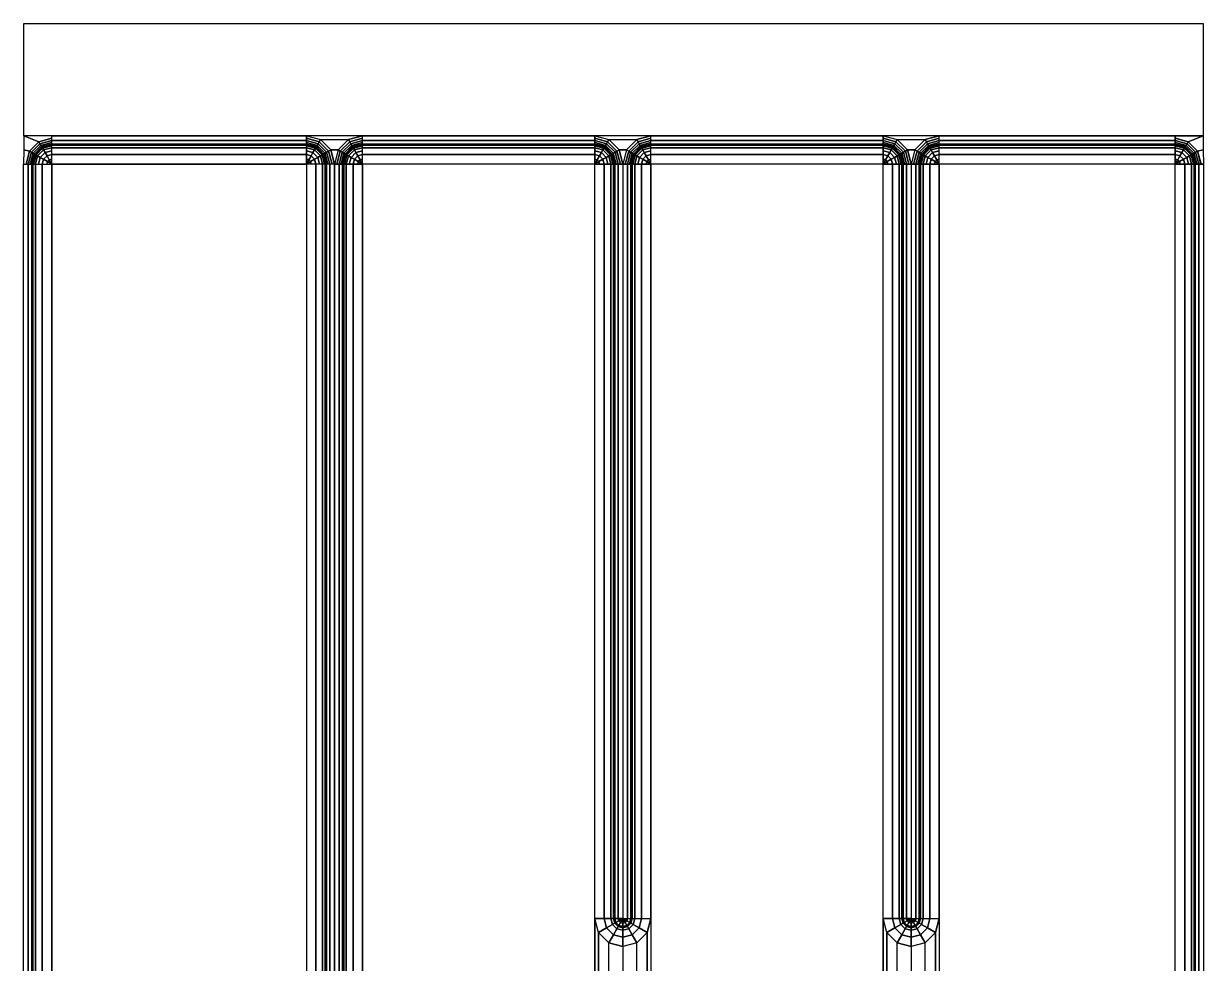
# Model space of a CAD drawing. Extents: x 0 to 315, y -450 to 0.
# Drawn here: x 0 to 315, y -251 to 0 of the extents above; entities that cross this region are included whole.
import ezdxf

# ---------------------------------------------------------------- set-up
doc = ezdxf.new("R2010")
doc.units = 0
doc.layers.add('BRANCO', color=7, linetype='CONTINUOUS')

msp = doc.modelspace()

# ---------------------------------------------------------------- linework, layer by layer
at = {"layer": 'BRANCO'}
for points in [[(0.05, 0, 45), (315, 0, 45), (315, -30, 45), (0.05, -30, 45)], [(1.57, -34.07, 44.91), (4.08, -31.56, 44.91), (0.05, -30, 45), (0.03, -33.75, 45)], [(4.08, -31.56, 44.91), (7.5, -30.64, 44.91), (7.5, -30, 45), (0.05, -30, 45)], [(4.38, -32.08, 44.67), (7.5, -31.25, 44.67), (7.5, -30.64, 44.91), (4.08, -31.56, 44.91)], [(4.64, -32.53, 44.27), (7.5, -31.76, 44.27), (7.5, -31.25, 44.67), (4.38, -32.08, 44.67)], [(7.5, -30, 45), (75.5, -30, 45), (75.5, -31.25, 44.67), (7.5, -31.25, 44.67)], [(7.5, -31.25, 44.67), (75.5, -31.25, 44.67), (75.5, -32.16, 43.75), (7.5, -32.16, 43.75)], [(86.75, -31, 45), (90.5, -30, 45), (75.5, -30, 45), (79.25, -31, 45)], [(78.93, -31.56, 44.91), (75.5, -30.64, 44.91), (75.5, -30, 45), (79.25, -31, 45)], [(78.63, -32.08, 44.67), (75.5, -31.25, 44.67), (75.5, -30.64, 44.91), (78.93, -31.56, 44.91)], [(78.37, -32.53, 44.27), (75.5, -31.76, 44.27), (75.5, -31.25, 44.67), (78.63, -32.08, 44.67)], [(81.44, -34.07, 44.91), (78.93, -31.56, 44.91), (79.25, -31, 45), (82, -33.75, 45)], [(79.25, -31, 45), (86.75, -31, 45), (84.01, -33.75, 45), (82, -33.75, 45)], [(84.57, -34.07, 44.91), (87.08, -31.56, 44.91), (86.75, -31, 45), (84.01, -33.75, 45)], [(87.08, -31.56, 44.91), (90.5, -30.64, 44.91), (90.5, -30, 45), (86.75, -31, 45)], [(87.38, -32.08, 44.67), (90.5, -31.25, 44.67), (90.5, -30.64, 44.91), (87.08, -31.56, 44.91)], [(87.64, -32.53, 44.27), (90.5, -31.76, 44.27), (90.5, -31.25, 44.67), (87.38, -32.08, 44.67)], [(90.5, -30, 45), (152.5, -30, 45), (152.5, -31.25, 44.67), (90.5, -31.25, 44.67)], [(90.5, -31.25, 44.67), (152.5, -31.25, 44.67), (152.5, -32.16, 43.75), (90.5, -32.16, 43.75)], [(163.75, -31, 45), (167.5, -30, 45), (152.5, -30, 45), (156.25, -31, 45)], [(155.93, -31.56, 44.91), (152.5, -30.64, 44.91), (152.5, -30, 45), (156.25, -31, 45)], [(155.63, -32.08, 44.67), (152.5, -31.25, 44.67), (152.5, -30.64, 44.91), (155.93, -31.56, 44.91)], [(155.37, -32.53, 44.27), (152.5, -31.76, 44.27), (152.5, -31.25, 44.67), (155.63, -32.08, 44.67)], [(158.44, -34.07, 44.91), (155.93, -31.56, 44.91), (156.25, -31, 45), (159, -33.75, 45)], [(156.25, -31, 45), (163.75, -31, 45), (161.01, -33.75, 45), (159, -33.75, 45)], [(161.57, -34.07, 44.91), (164.08, -31.56, 44.91), (163.75, -31, 45), (161.01, -33.75, 45)], [(164.08, -31.56, 44.91), (167.5, -30.64, 44.91), (167.5, -30, 45), (163.75, -31, 45)], [(164.38, -32.08, 44.67), (167.5, -31.25, 44.67), (167.5, -30.64, 44.91), (164.08, -31.56, 44.91)], [(164.64, -32.53, 44.27), (167.5, -31.76, 44.27), (167.5, -31.25, 44.67), (164.38, -32.08, 44.67)], [(167.5, -30, 45), (229.5, -30, 45), (229.5, -31.25, 44.67), (167.5, -31.25, 44.67)], [(167.5, -31.25, 44.67), (229.5, -31.25, 44.67), (229.5, -32.16, 43.75), (167.5, -32.16, 43.75)], [(240.75, -31, 45), (244.5, -30, 45), (229.5, -30, 45), (233.25, -31, 45)], [(232.93, -31.56, 44.91), (229.5, -30.64, 44.91), (229.5, -30, 45), (233.25, -31, 45)], [(232.63, -32.08, 44.67), (229.5, -31.25, 44.67), (229.5, -30.64, 44.91), (232.93, -31.56, 44.91)], [(232.37, -32.53, 44.27), (229.5, -31.76, 44.27), (229.5, -31.25, 44.67), (232.63, -32.08, 44.67)], [(235.44, -34.07, 44.91), (232.93, -31.56, 44.91), (233.25, -31, 45), (236, -33.75, 45)], [(233.25, -31, 45), (240.75, -31, 45), (238.01, -33.75, 45), (236, -33.75, 45)], [(238.57, -34.07, 44.91), (241.08, -31.56, 44.91), (240.75, -31, 45), (238.01, -33.75, 45)], [(241.08, -31.56, 44.91), (244.5, -30.64, 44.91), (244.5, -30, 45), (240.75, -31, 45)], [(241.38, -32.08, 44.67), (244.5, -31.25, 44.67), (244.5, -30.64, 44.91), (241.08, -31.56, 44.91)], [(241.64, -32.53, 44.27), (244.5, -31.76, 44.27), (244.5, -31.25, 44.67), (241.38, -32.08, 44.67)], [(244.5, -30, 45), (307.53, -30, 45), (307.53, -31.25, 44.67), (244.5, -31.25, 44.67)], [(244.5, -31.25, 44.67), (307.53, -31.25, 44.67), (307.53, -32.16, 43.75), (244.5, -32.16, 43.75)], [(310.95, -31.56, 44.91), (307.53, -30.64, 44.91), (307.53, -30, 45), (315, -30, 45)], [(310.66, -32.08, 44.67), (307.53, -31.25, 44.67), (307.53, -30.64, 44.91), (310.96, -31.56, 44.91)], [(310.4, -32.53, 44.27), (307.53, -31.76, 44.27), (307.53, -31.25, 44.67), (310.66, -32.08, 44.67)], [(313.46, -34.07, 44.91), (310.95, -31.56, 44.91), (315, -30, 45), (314.99, -33.75, 45)], [(0.65, -37.5, 44.91), (1.57, -34.07, 44.91), (0.03, -33.75, 45), (0, -37.5, 45)], [(1.25, -37.5, 44.67), (2.09, -34.37, 44.67), (1.57, -34.07, 44.91), (0.65, -37.5, 44.91)], [(1.77, -37.5, 44.27), (2.54, -34.63, 44.27), (2.09, -34.37, 44.67), (1.25, -37.5, 44.67)], [(2.09, -34.37, 44.67), (4.38, -32.08, 44.67), (4.08, -31.56, 44.91), (1.57, -34.07, 44.91)], [(2.17, -37.5, 43.75), (2.88, -34.83, 43.75), (2.54, -34.63, 44.27), (1.77, -37.5, 44.27)], [(2.54, -34.63, 44.27), (4.64, -32.53, 44.27), (4.38, -32.08, 44.67), (2.09, -34.37, 44.67)], [(2.88, -34.83, 43.75), (4.84, -32.87, 43.75), (4.64, -32.53, 44.27), (2.54, -34.63, 44.27)], [(3.1, -34.95, 43.15), (4.96, -33.09, 43.15), (4.84, -32.87, 43.75), (2.88, -34.83, 43.75)], [(3.17, -35, 42.5), (5, -33.16, 42.5), (4.96, -33.09, 43.15), (3.1, -34.95, 43.15)], [(3.17, -35, 5), (5, -33.16, 5), (5, -33.16, 42.5), (3.17, -35, 42.5)], [(3.32, -35.08, 3.71), (5.09, -33.31, 3.71), (5, -33.16, 5), (3.17, -35, 5)], [(3.75, -35.33, 2.5), (5.34, -33.75, 2.5), (5.09, -33.31, 3.71), (3.32, -35.08, 3.71)], [(4.44, -35.73, 1.46), (5.73, -34.43, 1.46), (5.34, -33.75, 2.5), (3.75, -35.33, 2.5)], [(5.34, -36.25, 0.67), (6.25, -35.33, 0.67), (5.73, -34.43, 1.46), (4.44, -35.73, 1.46)], [(4.84, -32.87, 43.75), (7.5, -32.16, 43.75), (7.5, -31.76, 44.27), (4.64, -32.53, 44.27)], [(4.96, -33.09, 43.15), (7.5, -32.41, 43.15), (7.5, -32.16, 43.75), (4.84, -32.87, 43.75)], [(5, -33.16, 42.5), (7.5, -32.5, 42.5), (7.5, -32.41, 43.15), (4.96, -33.09, 43.15)], [(5, -33.16, 5), (7.5, -32.5, 5), (7.5, -32.5, 42.5), (5, -33.16, 42.5)], [(5.09, -33.31, 3.71), (7.5, -32.67, 3.71), (7.5, -32.5, 5), (5, -33.16, 5)], [(5.34, -33.75, 2.5), (7.5, -33.16, 2.5), (7.5, -32.67, 3.71), (5.09, -33.31, 3.71)], [(5.73, -34.43, 1.46), (7.5, -33.96, 1.46), (7.5, -33.16, 2.5), (5.34, -33.75, 2.5)], [(6.25, -35.33, 0.67), (7.5, -35, 0.67), (7.5, -33.96, 1.46), (5.73, -34.43, 1.46)], [(7.5, -32.16, 43.75), (75.5, -32.16, 43.75), (75.5, -32.5, 42.5), (7.5, -32.5, 42.5)], [(7.5, -32.5, 42.5), (75.5, -32.5, 42.5), (75.5, -32.5, 5), (7.5, -32.5, 5)], [(7.5, -32.5, 5), (75.5, -32.5, 5), (75.5, -33.16, 2.5), (7.5, -33.16, 2.5)], [(7.5, -33.16, 2.5), (75.5, -33.16, 2.5), (75.5, -35, 0.67), (7.5, -35, 0.67)], [(78.17, -32.87, 43.75), (75.5, -32.16, 43.75), (75.5, -31.76, 44.27), (78.37, -32.53, 44.27)], [(78.05, -33.09, 43.15), (75.5, -32.41, 43.15), (75.5, -32.16, 43.75), (78.17, -32.87, 43.75)], [(78, -33.16, 42.5), (75.5, -32.5, 42.5), (75.5, -32.41, 43.15), (78.05, -33.09, 43.15)], [(78, -33.16, 5), (75.5, -32.5, 5), (75.5, -32.5, 42.5), (78, -33.16, 42.5)], [(77.92, -33.31, 3.71), (75.5, -32.67, 3.71), (75.5, -32.5, 5), (78, -33.16, 5)], [(77.67, -33.75, 2.5), (75.5, -33.16, 2.5), (75.5, -32.67, 3.71), (77.92, -33.31, 3.71)], [(77.27, -34.43, 1.46), (75.5, -33.96, 1.46), (75.5, -33.16, 2.5), (77.67, -33.75, 2.5)], [(76.75, -35.33, 0.67), (75.5, -35, 0.67), (75.5, -33.96, 1.46), (77.27, -34.43, 1.46)], [(77.67, -36.25, 0.67), (76.75, -35.33, 0.67), (77.27, -34.43, 1.46), (78.56, -35.73, 1.46)], [(78.56, -35.73, 1.46), (77.27, -34.43, 1.46), (77.67, -33.75, 2.5), (79.25, -35.33, 2.5)], [(79.25, -35.33, 2.5), (77.67, -33.75, 2.5), (77.92, -33.31, 3.71), (79.69, -35.08, 3.71)], [(79.69, -35.08, 3.71), (77.92, -33.31, 3.71), (78, -33.16, 5), (79.83, -35, 5)], [(79.83, -35, 42.5), (78, -33.16, 42.5), (78.05, -33.09, 43.15), (79.91, -34.95, 43.15)], [(79.83, -35, 5), (78, -33.16, 5), (78, -33.16, 42.5), (79.83, -35, 42.5)], [(79.91, -34.95, 43.15), (78.05, -33.09, 43.15), (78.17, -32.87, 43.75), (80.12, -34.83, 43.75)], [(80.12, -34.83, 43.75), (78.17, -32.87, 43.75), (78.37, -32.53, 44.27), (80.47, -34.63, 44.27)], [(80.47, -34.63, 44.27), (78.37, -32.53, 44.27), (78.63, -32.08, 44.67), (80.92, -34.37, 44.67)], [(80.92, -34.37, 44.67), (78.63, -32.08, 44.67), (78.93, -31.56, 44.91), (81.44, -34.07, 44.91)], [(80.84, -37.5, 43.75), (80.12, -34.83, 43.75), (80.47, -34.63, 44.27), (81.23, -37.5, 44.27)], [(81.23, -37.5, 44.27), (80.47, -34.63, 44.27), (80.92, -34.37, 44.67), (81.75, -37.5, 44.67)], [(81.75, -37.5, 44.67), (80.92, -34.37, 44.67), (81.44, -34.07, 44.91), (82.36, -37.5, 44.91)], [(82.36, -37.5, 44.91), (81.44, -34.07, 44.91), (82, -33.75, 45), (83, -37.5, 45)], [(82, -33.75, 45), (84.01, -33.75, 45), (83, -37.5, 45), (82, -33.75, 45)], [(83.65, -37.5, 44.91), (84.57, -34.07, 44.91), (84.01, -33.75, 45), (83, -37.5, 45)], [(84.25, -37.5, 44.67), (85.09, -34.37, 44.67), (84.57, -34.07, 44.91), (83.65, -37.5, 44.91)], [(84.77, -37.5, 44.27), (85.54, -34.63, 44.27), (85.09, -34.37, 44.67), (84.25, -37.5, 44.67)], [(85.09, -34.37, 44.67), (87.38, -32.08, 44.67), (87.08, -31.56, 44.91), (84.57, -34.07, 44.91)], [(85.17, -37.5, 43.75), (85.88, -34.83, 43.75), (85.54, -34.63, 44.27), (84.77, -37.5, 44.27)], [(85.54, -34.63, 44.27), (87.64, -32.53, 44.27), (87.38, -32.08, 44.67), (85.09, -34.37, 44.67)], [(85.88, -34.83, 43.75), (87.84, -32.87, 43.75), (87.64, -32.53, 44.27), (85.54, -34.63, 44.27)], [(86.1, -34.95, 43.15), (87.96, -33.09, 43.15), (87.84, -32.87, 43.75), (85.88, -34.83, 43.75)], [(86.17, -35, 42.5), (88, -33.16, 42.5), (87.96, -33.09, 43.15), (86.1, -34.95, 43.15)], [(86.17, -35, 5), (88, -33.16, 5), (88, -33.16, 42.5), (86.17, -35, 42.5)], [(86.32, -35.08, 3.71), (88.09, -33.31, 3.71), (88, -33.16, 5), (86.17, -35, 5)], [(86.75, -35.33, 2.5), (88.34, -33.75, 2.5), (88.09, -33.31, 3.71), (86.32, -35.08, 3.71)], [(87.44, -35.73, 1.46), (88.73, -34.43, 1.46), (88.34, -33.75, 2.5), (86.75, -35.33, 2.5)], [(88.34, -36.25, 0.67), (89.25, -35.33, 0.67), (88.73, -34.43, 1.46), (87.44, -35.73, 1.46)], [(87.84, -32.87, 43.75), (90.5, -32.16, 43.75), (90.5, -31.76, 44.27), (87.64, -32.53, 44.27)], [(87.96, -33.09, 43.15), (90.5, -32.41, 43.15), (90.5, -32.16, 43.75), (87.84, -32.87, 43.75)], [(88, -33.16, 42.5), (90.5, -32.5, 42.5), (90.5, -32.41, 43.15), (87.96, -33.09, 43.15)], [(88, -33.16, 5), (90.5, -32.5, 5), (90.5, -32.5, 42.5), (88, -33.16, 42.5)], [(88.09, -33.31, 3.71), (90.5, -32.67, 3.71), (90.5, -32.5, 5), (88, -33.16, 5)], [(88.34, -33.75, 2.5), (90.5, -33.16, 2.5), (90.5, -32.67, 3.71), (88.09, -33.31, 3.71)], [(88.73, -34.43, 1.46), (90.5, -33.96, 1.46), (90.5, -33.16, 2.5), (88.34, -33.75, 2.5)], [(89.25, -35.33, 0.67), (90.5, -35, 0.67), (90.5, -33.96, 1.46), (88.73, -34.43, 1.46)], [(90.5, -32.16, 43.75), (152.5, -32.16, 43.75), (152.5, -32.5, 42.5), (90.5, -32.5, 42.5)], [(90.5, -32.5, 42.5), (152.5, -32.5, 42.5), (152.5, -32.5, 5), (90.5, -32.5, 5)], [(90.5, -32.5, 5), (152.5, -32.5, 5), (152.5, -33.16, 2.5), (90.5, -33.16, 2.5)], [(90.5, -33.16, 2.5), (152.5, -33.16, 2.5), (152.5, -35, 0.67), (90.5, -35, 0.67)], [(155.17, -32.87, 43.75), (152.5, -32.16, 43.75), (152.5, -31.76, 44.27), (155.37, -32.53, 44.27)], [(155.05, -33.09, 43.15), (152.5, -32.41, 43.15), (152.5, -32.16, 43.75), (155.17, -32.87, 43.75)], [(155, -33.16, 42.5), (152.5, -32.5, 42.5), (152.5, -32.41, 43.15), (155.05, -33.09, 43.15)], [(155, -33.16, 5), (152.5, -32.5, 5), (152.5, -32.5, 42.5), (155, -33.16, 42.5)], [(154.92, -33.31, 3.71), (152.5, -32.67, 3.71), (152.5, -32.5, 5), (155, -33.16, 5)], [(154.67, -33.75, 2.5), (152.5, -33.16, 2.5), (152.5, -32.67, 3.71), (154.92, -33.31, 3.71)], [(154.27, -34.43, 1.46), (152.5, -33.96, 1.46), (152.5, -33.16, 2.5), (154.67, -33.75, 2.5)], [(153.75, -35.33, 0.67), (152.5, -35, 0.67), (152.5, -33.96, 1.46), (154.27, -34.43, 1.46)], [(154.67, -36.25, 0.67), (153.75, -35.33, 0.67), (154.27, -34.43, 1.46), (155.56, -35.73, 1.46)], [(155.56, -35.73, 1.46), (154.27, -34.43, 1.46), (154.67, -33.75, 2.5), (156.25, -35.33, 2.5)], [(156.25, -35.33, 2.5), (154.67, -33.75, 2.5), (154.92, -33.31, 3.71), (156.69, -35.08, 3.71)], [(156.69, -35.08, 3.71), (154.92, -33.31, 3.71), (155, -33.16, 5), (156.83, -35, 5)], [(156.83, -35, 42.5), (155, -33.16, 42.5), (155.05, -33.09, 43.15), (156.91, -34.95, 43.15)], [(156.83, -35, 5), (155, -33.16, 5), (155, -33.16, 42.5), (156.83, -35, 42.5)], [(156.91, -34.95, 43.15), (155.05, -33.09, 43.15), (155.17, -32.87, 43.75), (157.12, -34.83, 43.75)], [(157.12, -34.83, 43.75), (155.17, -32.87, 43.75), (155.37, -32.53, 44.27), (157.47, -34.63, 44.27)], [(157.47, -34.63, 44.27), (155.37, -32.53, 44.27), (155.63, -32.08, 44.67), (157.92, -34.37, 44.67)], [(157.92, -34.37, 44.67), (155.63, -32.08, 44.67), (155.93, -31.56, 44.91), (158.44, -34.07, 44.91)], [(157.84, -37.5, 43.75), (157.12, -34.83, 43.75), (157.47, -34.63, 44.27), (158.23, -37.5, 44.27)], [(158.23, -37.5, 44.27), (157.47, -34.63, 44.27), (157.92, -34.37, 44.67), (158.75, -37.5, 44.67)], [(158.75, -37.5, 44.67), (157.92, -34.37, 44.67), (158.44, -34.07, 44.91), (159.36, -37.5, 44.91)], [(159.36, -37.5, 44.91), (158.44, -34.07, 44.91), (159, -33.75, 45), (160, -37.5, 45)], [(159, -33.75, 45), (161.01, -33.75, 45), (160, -37.5, 45), (159, -33.75, 45)], [(160.65, -37.5, 44.91), (161.57, -34.07, 44.91), (161.01, -33.75, 45), (160, -37.5, 45)], [(161.25, -37.5, 44.67), (162.09, -34.37, 44.67), (161.57, -34.07, 44.91), (160.65, -37.5, 44.91)], [(161.77, -37.5, 44.27), (162.54, -34.63, 44.27), (162.09, -34.37, 44.67), (161.25, -37.5, 44.67)], [(162.09, -34.37, 44.67), (164.38, -32.08, 44.67), (164.08, -31.56, 44.91), (161.57, -34.07, 44.91)], [(162.17, -37.5, 43.75), (162.88, -34.83, 43.75), (162.54, -34.63, 44.27), (161.77, -37.5, 44.27)], [(162.54, -34.63, 44.27), (164.64, -32.53, 44.27), (164.38, -32.08, 44.67), (162.09, -34.37, 44.67)], [(162.88, -34.83, 43.75), (164.84, -32.87, 43.75), (164.64, -32.53, 44.27), (162.54, -34.63, 44.27)], [(163.1, -34.95, 43.15), (164.96, -33.09, 43.15), (164.84, -32.87, 43.75), (162.88, -34.83, 43.75)], [(163.17, -35, 42.5), (165, -33.16, 42.5), (164.96, -33.09, 43.15), (163.1, -34.95, 43.15)], [(163.17, -35, 5), (165, -33.16, 5), (165, -33.16, 42.5), (163.17, -35, 42.5)], [(163.32, -35.08, 3.71), (165.09, -33.31, 3.71), (165, -33.16, 5), (163.17, -35, 5)], [(163.75, -35.33, 2.5), (165.34, -33.75, 2.5), (165.09, -33.31, 3.71), (163.32, -35.08, 3.71)], [(164.44, -35.73, 1.46), (165.73, -34.43, 1.46), (165.34, -33.75, 2.5), (163.75, -35.33, 2.5)], [(165.34, -36.25, 0.67), (166.25, -35.33, 0.67), (165.73, -34.43, 1.46), (164.44, -35.73, 1.46)], [(164.84, -32.87, 43.75), (167.5, -32.16, 43.75), (167.5, -31.76, 44.27), (164.64, -32.53, 44.27)], [(164.96, -33.09, 43.15), (167.5, -32.41, 43.15), (167.5, -32.16, 43.75), (164.84, -32.87, 43.75)], [(165, -33.16, 42.5), (167.5, -32.5, 42.5), (167.5, -32.41, 43.15), (164.96, -33.09, 43.15)], [(165, -33.16, 5), (167.5, -32.5, 5), (167.5, -32.5, 42.5), (165, -33.16, 42.5)], [(165.09, -33.31, 3.71), (167.5, -32.67, 3.71), (167.5, -32.5, 5), (165, -33.16, 5)], [(165.34, -33.75, 2.5), (167.5, -33.16, 2.5), (167.5, -32.67, 3.71), (165.09, -33.31, 3.71)], [(165.73, -34.43, 1.46), (167.5, -33.96, 1.46), (167.5, -33.16, 2.5), (165.34, -33.75, 2.5)], [(166.25, -35.33, 0.67), (167.5, -35, 0.67), (167.5, -33.96, 1.46), (165.73, -34.43, 1.46)], [(167.5, -32.16, 43.75), (229.5, -32.16, 43.75), (229.5, -32.5, 42.5), (167.5, -32.5, 42.5)], [(167.5, -32.5, 42.5), (229.5, -32.5, 42.5), (229.5, -32.5, 5), (167.5, -32.5, 5)], [(167.5, -32.5, 5), (229.5, -32.5, 5), (229.5, -33.16, 2.5), (167.5, -33.16, 2.5)], [(167.5, -33.16, 2.5), (229.5, -33.16, 2.5), (229.5, -35, 0.67), (167.5, -35, 0.67)], [(232.17, -32.87, 43.75), (229.5, -32.16, 43.75), (229.5, -31.76, 44.27), (232.37, -32.53, 44.27)], [(232.05, -33.09, 43.15), (229.5, -32.41, 43.15), (229.5, -32.16, 43.75), (232.17, -32.87, 43.75)], [(232, -33.16, 42.5), (229.5, -32.5, 42.5), (229.5, -32.41, 43.15), (232.05, -33.09, 43.15)], [(232, -33.16, 5), (229.5, -32.5, 5), (229.5, -32.5, 42.5), (232, -33.16, 42.5)], [(231.92, -33.31, 3.71), (229.5, -32.67, 3.71), (229.5, -32.5, 5), (232, -33.16, 5)], [(231.67, -33.75, 2.5), (229.5, -33.16, 2.5), (229.5, -32.67, 3.71), (231.92, -33.31, 3.71)], [(231.27, -34.43, 1.46), (229.5, -33.96, 1.46), (229.5, -33.16, 2.5), (231.67, -33.75, 2.5)], [(230.75, -35.33, 0.67), (229.5, -35, 0.67), (229.5, -33.96, 1.46), (231.27, -34.43, 1.46)], [(231.67, -36.25, 0.67), (230.75, -35.33, 0.67), (231.27, -34.43, 1.46), (232.56, -35.73, 1.46)], [(232.56, -35.73, 1.46), (231.27, -34.43, 1.46), (231.67, -33.75, 2.5), (233.25, -35.33, 2.5)], [(233.25, -35.33, 2.5), (231.67, -33.75, 2.5), (231.92, -33.31, 3.71), (233.69, -35.08, 3.71)], [(233.69, -35.08, 3.71), (231.92, -33.31, 3.71), (232, -33.16, 5), (233.83, -35, 5)], [(233.83, -35, 42.5), (232, -33.16, 42.5), (232.05, -33.09, 43.15), (233.91, -34.95, 43.15)], [(233.83, -35, 5), (232, -33.16, 5), (232, -33.16, 42.5), (233.83, -35, 42.5)], [(233.91, -34.95, 43.15), (232.05, -33.09, 43.15), (232.17, -32.87, 43.75), (234.12, -34.83, 43.75)], [(234.12, -34.83, 43.75), (232.17, -32.87, 43.75), (232.37, -32.53, 44.27), (234.47, -34.63, 44.27)], [(234.47, -34.63, 44.27), (232.37, -32.53, 44.27), (232.63, -32.08, 44.67), (234.92, -34.37, 44.67)], [(234.92, -34.37, 44.67), (232.63, -32.08, 44.67), (232.93, -31.56, 44.91), (235.44, -34.07, 44.91)], [(234.84, -37.5, 43.75), (234.12, -34.83, 43.75), (234.47, -34.63, 44.27), (235.23, -37.5, 44.27)], [(235.23, -37.5, 44.27), (234.47, -34.63, 44.27), (234.92, -34.37, 44.67), (235.75, -37.5, 44.67)], [(235.75, -37.5, 44.67), (234.92, -34.37, 44.67), (235.44, -34.07, 44.91), (236.36, -37.5, 44.91)], [(236.36, -37.5, 44.91), (235.44, -34.07, 44.91), (236, -33.75, 45), (237, -37.5, 45)], [(236, -33.75, 45), (238.01, -33.75, 45), (237, -37.5, 45), (236, -33.75, 45)], [(237.65, -37.5, 44.91), (238.57, -34.07, 44.91), (238.01, -33.75, 45), (237, -37.5, 45)], [(238.25, -37.5, 44.67), (239.09, -34.37, 44.67), (238.57, -34.07, 44.91), (237.65, -37.5, 44.91)], [(238.77, -37.5, 44.27), (239.54, -34.63, 44.27), (239.09, -34.37, 44.67), (238.25, -37.5, 44.67)], [(239.09, -34.37, 44.67), (241.38, -32.08, 44.67), (241.08, -31.56, 44.91), (238.57, -34.07, 44.91)], [(239.17, -37.5, 43.75), (239.88, -34.83, 43.75), (239.54, -34.63, 44.27), (238.77, -37.5, 44.27)], [(239.54, -34.63, 44.27), (241.64, -32.53, 44.27), (241.38, -32.08, 44.67), (239.09, -34.37, 44.67)], [(239.88, -34.83, 43.75), (241.84, -32.87, 43.75), (241.64, -32.53, 44.27), (239.54, -34.63, 44.27)], [(240.1, -34.95, 43.15), (241.96, -33.09, 43.15), (241.84, -32.87, 43.75), (239.88, -34.83, 43.75)], [(240.17, -35, 42.5), (242, -33.16, 42.5), (241.96, -33.09, 43.15), (240.1, -34.95, 43.15)], [(240.17, -35, 5), (242, -33.16, 5), (242, -33.16, 42.5), (240.17, -35, 42.5)], [(240.32, -35.08, 3.71), (242.09, -33.31, 3.71), (242, -33.16, 5), (240.17, -35, 5)], [(240.75, -35.33, 2.5), (242.34, -33.75, 2.5), (242.09, -33.31, 3.71), (240.32, -35.08, 3.71)], [(241.44, -35.73, 1.46), (242.73, -34.43, 1.46), (242.34, -33.75, 2.5), (240.75, -35.33, 2.5)], [(242.34, -36.25, 0.67), (243.25, -35.33, 0.67), (242.73, -34.43, 1.46), (241.44, -35.73, 1.46)], [(241.84, -32.87, 43.75), (244.5, -32.16, 43.75), (244.5, -31.76, 44.27), (241.64, -32.53, 44.27)], [(241.96, -33.09, 43.15), (244.5, -32.41, 43.15), (244.5, -32.16, 43.75), (241.84, -32.87, 43.75)], [(242, -33.16, 42.5), (244.5, -32.5, 42.5), (244.5, -32.41, 43.15), (241.96, -33.09, 43.15)], [(242, -33.16, 5), (244.5, -32.5, 5), (244.5, -32.5, 42.5), (242, -33.16, 42.5)], [(242.09, -33.31, 3.71), (244.5, -32.67, 3.71), (244.5, -32.5, 5), (242, -33.16, 5)], [(242.34, -33.75, 2.5), (244.5, -33.16, 2.5), (244.5, -32.67, 3.71), (242.09, -33.31, 3.71)], [(242.73, -34.43, 1.46), (244.5, -33.96, 1.46), (244.5, -33.16, 2.5), (242.34, -33.75, 2.5)], [(243.25, -35.33, 0.67), (244.5, -35, 0.67), (244.5, -33.96, 1.46), (242.73, -34.43, 1.46)], [(244.5, -32.16, 43.75), (307.53, -32.16, 43.75), (307.53, -32.5, 42.5), (244.5, -32.5, 42.5)], [(244.5, -32.5, 42.5), (307.53, -32.5, 42.5), (307.53, -32.5, 5), (244.5, -32.5, 5)], [(244.5, -32.5, 5), (307.53, -32.5, 5), (307.53, -33.16, 2.5), (244.5, -33.16, 2.5)], [(244.5, -33.16, 2.5), (307.53, -33.16, 2.5), (307.53, -35, 0.67), (244.5, -35, 0.67)], [(310.2, -32.87, 43.75), (307.53, -32.16, 43.75), (307.53, -31.76, 44.27), (310.4, -32.53, 44.27)], [(310.08, -33.09, 43.15), (307.53, -32.41, 43.15), (307.53, -32.16, 43.75), (310.2, -32.87, 43.75)], [(310.03, -33.16, 42.5), (307.53, -32.5, 42.5), (307.53, -32.41, 43.15), (310.08, -33.09, 43.15)], [(310.03, -33.16, 5), (307.53, -32.5, 5), (307.53, -32.5, 42.5), (310.03, -33.16, 42.5)], [(309.95, -33.31, 3.71), (307.53, -32.67, 3.71), (307.53, -32.5, 5), (310.03, -33.16, 5)], [(309.7, -33.75, 2.5), (307.53, -33.16, 2.5), (307.53, -32.67, 3.71), (309.95, -33.31, 3.71)], [(309.3, -34.43, 1.46), (307.53, -33.96, 1.46), (307.53, -33.16, 2.5), (309.7, -33.75, 2.5)], [(308.78, -35.33, 0.67), (307.53, -35, 0.67), (307.53, -33.96, 1.46), (309.3, -34.43, 1.46)], [(309.7, -36.25, 0.67), (308.78, -35.33, 0.67), (309.3, -34.43, 1.46), (310.59, -35.73, 1.46)], [(310.59, -35.73, 1.46), (309.3, -34.43, 1.46), (309.7, -33.75, 2.5), (311.28, -35.33, 2.5)], [(311.28, -35.33, 2.5), (309.7, -33.75, 2.5), (309.95, -33.31, 3.71), (311.72, -35.08, 3.71)], [(311.72, -35.08, 3.71), (309.95, -33.31, 3.71), (310.03, -33.16, 5), (311.86, -35, 5)], [(311.86, -35, 42.5), (310.03, -33.16, 42.5), (310.08, -33.09, 43.15), (311.94, -34.95, 43.15)], [(311.86, -35, 5), (310.03, -33.16, 5), (310.03, -33.16, 42.5), (311.86, -35, 42.5)], [(311.94, -34.95, 43.15), (310.08, -33.09, 43.15), (310.2, -32.87, 43.75), (312.15, -34.83, 43.75)], [(312.15, -34.83, 43.75), (310.2, -32.87, 43.75), (310.4, -32.53, 44.27), (312.5, -34.63, 44.27)], [(312.5, -34.63, 44.27), (310.4, -32.53, 44.27), (310.66, -32.08, 44.67), (312.95, -34.37, 44.67)], [(312.95, -34.37, 44.67), (310.66, -32.08, 44.67), (310.96, -31.56, 44.91), (313.47, -34.07, 44.91)], [(312.87, -37.5, 43.75), (312.15, -34.83, 43.75), (312.5, -34.63, 44.27), (313.26, -37.5, 44.27)], [(313.26, -37.5, 44.27), (312.5, -34.63, 44.27), (312.95, -34.37, 44.67), (313.78, -37.5, 44.67)], [(313.78, -37.5, 44.67), (312.95, -34.37, 44.67), (313.47, -34.07, 44.91), (314.39, -37.5, 44.91)], [(314.38, -37.5, 44.91), (313.46, -34.07, 44.91), (314.99, -33.75, 45), (315.03, -37.5, 45)], [(1.25, -37.5, 44.67), (1.25, -412.5, 44.67), (0, -412.5, 45), (0, -37.5, 45)], [(2.17, -37.5, 43.75), (2.17, -412.5, 43.75), (1.25, -412.5, 44.67), (1.25, -37.5, 44.67)], [(2.42, -37.5, 43.15), (3.1, -34.95, 43.15), (2.88, -34.83, 43.75), (2.17, -37.5, 43.75)], [(2.5, -37.5, 42.5), (2.5, -412.5, 42.5), (2.17, -412.5, 43.75), (2.17, -37.5, 43.75)], [(2.5, -37.5, 42.5), (3.17, -35, 42.5), (3.1, -34.95, 43.15), (2.42, -37.5, 43.15)], [(2.5, -37.5, 5), (3.17, -35, 5), (3.17, -35, 42.5), (2.5, -37.5, 42.5)], [(2.67, -37.5, 3.71), (3.32, -35.08, 3.71), (3.17, -35, 5), (2.5, -37.5, 5)], [(3.17, -37.5, 2.5), (3.17, -412.5, 2.5), (2.5, -412.5, 5), (2.5, -37.5, 5)], [(2.5, -37.5, 5), (2.5, -412.5, 5), (2.5, -412.5, 42.5), (2.5, -37.5, 42.5)], [(3.17, -37.5, 2.5), (3.75, -35.33, 2.5), (3.32, -35.08, 3.71), (2.67, -37.5, 3.71)], [(3.97, -37.5, 1.46), (4.44, -35.73, 1.46), (3.75, -35.33, 2.5), (3.17, -37.5, 2.5)], [(5, -37.5, 0.67), (5, -412.5, 0.67), (3.17, -412.5, 2.5), (3.17, -37.5, 2.5)], [(5, -37.5, 0.67), (5.34, -36.25, 0.67), (4.44, -35.73, 1.46), (3.97, -37.5, 1.46)], [(6.21, -37.5, 0.17), (6.38, -36.85, 0.17), (5.34, -36.25, 0.67), (5, -37.5, 0.67)], [(7.5, -37.5), (7.5, -412.5), (5, -412.5, 0.67), (5, -37.5, 0.67)], [(6.38, -36.85, 0.17), (6.86, -36.37, 0.17), (6.25, -35.33, 0.67), (5.34, -36.25, 0.67)], [(7.5, -37.5), (6.38, -36.85, 0.17), (6.21, -37.5, 0.17), (7.5, -37.5)], [(6.86, -36.37, 0.17), (7.5, -36.2, 0.17), (7.5, -35, 0.67), (6.25, -35.33, 0.67)], [(7.5, -37.5), (6.86, -36.37, 0.17), (6.38, -36.85, 0.17), (7.5, -37.5)], [(7.5, -37.5), (7.5, -36.2, 0.17), (6.86, -36.37, 0.17), (7.5, -37.5)], [(7.5, -35, 0.67), (75.5, -35, 0.67), (75.5, -37.5), (7.5, -37.5)], [(75.5, -412.5), (7.5, -412.5), (7.5, -37.5), (75.5, -37.5)], [(76.15, -36.37, 0.17), (75.5, -36.2, 0.17), (75.5, -35, 0.67), (76.75, -35.33, 0.67)], [(75.5, -37.5), (75.5, -36.2, 0.17), (76.15, -36.37, 0.17), (75.5, -37.5)], [(75.5, -37.5), (76.15, -36.37, 0.17), (76.62, -36.85, 0.17), (75.5, -37.5)], [(75.5, -37.5), (76.62, -36.85, 0.17), (76.8, -37.5, 0.17), (75.5, -37.5)], [(75.5, -37.5), (75.5, -412.5), (78, -412.5, 0.67), (78, -37.5, 0.67)], [(76.62, -36.85, 0.17), (76.15, -36.37, 0.17), (76.75, -35.33, 0.67), (77.67, -36.25, 0.67)], [(76.8, -37.5, 0.17), (76.62, -36.85, 0.17), (77.67, -36.25, 0.67), (78, -37.5, 0.67)], [(78, -37.5, 0.67), (77.67, -36.25, 0.67), (78.56, -35.73, 1.46), (79.04, -37.5, 1.46)], [(78, -37.5, 0.67), (78, -412.5, 0.67), (79.83, -412.5, 2.5), (79.83, -37.5, 2.5)], [(79.04, -37.5, 1.46), (78.56, -35.73, 1.46), (79.25, -35.33, 2.5), (79.83, -37.5, 2.5)], [(79.83, -37.5, 2.5), (79.25, -35.33, 2.5), (79.69, -35.08, 3.71), (80.33, -37.5, 3.71)], [(80.33, -37.5, 3.71), (79.69, -35.08, 3.71), (79.83, -35, 5), (80.5, -37.5, 5)], [(80.5, -37.5, 42.5), (79.83, -35, 42.5), (79.91, -34.95, 43.15), (80.59, -37.5, 43.15)], [(80.5, -37.5, 5), (79.83, -35, 5), (79.83, -35, 42.5), (80.5, -37.5, 42.5)], [(79.83, -37.5, 2.5), (79.83, -412.5, 2.5), (80.5, -412.5, 5), (80.5, -37.5, 5)], [(80.59, -37.5, 43.15), (79.91, -34.95, 43.15), (80.12, -34.83, 43.75), (80.84, -37.5, 43.75)], [(80.5, -37.5, 5), (80.5, -412.5, 5), (80.5, -412.5, 42.5), (80.5, -37.5, 42.5)], [(80.5, -37.5, 42.5), (80.5, -412.5, 42.5), (80.84, -412.5, 43.75), (80.84, -37.5, 43.75)], [(80.84, -37.5, 43.75), (80.84, -412.5, 43.75), (81.75, -412.5, 44.67), (81.75, -37.5, 44.67)], [(81.75, -37.5, 44.67), (81.75, -412.5, 44.67), (83, -412.5, 45), (83, -37.5, 45)], [(83, -37.5, 45), (83, -336.5, 45), (84.25, -336.5, 44.67), (84.25, -37.5, 44.67)], [(84.25, -37.5, 44.67), (84.25, -336.5, 44.67), (85.17, -336.5, 43.75), (85.17, -37.5, 43.75)], [(85.42, -37.5, 43.15), (86.1, -34.95, 43.15), (85.88, -34.83, 43.75), (85.17, -37.5, 43.75)], [(85.17, -37.5, 43.75), (85.17, -336.5, 43.75), (85.5, -336.5, 42.5), (85.5, -37.5, 42.5)], [(85.5, -37.5, 42.5), (86.17, -35, 42.5), (86.1, -34.95, 43.15), (85.42, -37.5, 43.15)], [(85.5, -37.5, 5), (86.17, -35, 5), (86.17, -35, 42.5), (85.5, -37.5, 42.5)], [(85.67, -37.5, 3.71), (86.32, -35.08, 3.71), (86.17, -35, 5), (85.5, -37.5, 5)], [(85.5, -37.5, 5), (85.5, -336.5, 5), (86.17, -336.5, 2.5), (86.17, -37.5, 2.5)], [(85.5, -37.5, 42.5), (85.5, -336.5, 42.5), (85.5, -336.5, 5), (85.5, -37.5, 5)], [(86.17, -37.5, 2.5), (86.75, -35.33, 2.5), (86.32, -35.08, 3.71), (85.67, -37.5, 3.71)], [(86.97, -37.5, 1.46), (87.44, -35.73, 1.46), (86.75, -35.33, 2.5), (86.17, -37.5, 2.5)], [(86.17, -37.5, 2.5), (86.17, -336.5, 2.5), (88, -336.5, 0.67), (88, -37.5, 0.67)], [(88, -37.5, 0.67), (88.34, -36.25, 0.67), (87.44, -35.73, 1.46), (86.97, -37.5, 1.46)], [(89.21, -37.5, 0.17), (89.38, -36.85, 0.17), (88.34, -36.25, 0.67), (88, -37.5, 0.67)], [(88, -37.5, 0.67), (88, -336.5, 0.67), (90.5, -336.5), (90.5, -37.5)], [(89.38, -36.85, 0.17), (89.86, -36.37, 0.17), (89.25, -35.33, 0.67), (88.34, -36.25, 0.67)], [(90.5, -37.5), (89.38, -36.85, 0.17), (89.21, -37.5, 0.17), (90.5, -37.5)], [(89.86, -36.37, 0.17), (90.5, -36.2, 0.17), (90.5, -35, 0.67), (89.25, -35.33, 0.67)], [(90.5, -37.5), (89.86, -36.37, 0.17), (89.38, -36.85, 0.17), (90.5, -37.5)], [(90.5, -37.5), (90.5, -36.2, 0.17), (89.86, -36.37, 0.17), (90.5, -37.5)], [(90.5, -35, 0.67), (152.5, -35, 0.67), (152.5, -37.5), (90.5, -37.5)], [(90.5, -336.5), (152.5, -336.5), (152.5, -37.5), (90.5, -37.5)], [(153.15, -36.37, 0.17), (152.5, -36.2, 0.17), (152.5, -35, 0.67), (153.75, -35.33, 0.67)], [(152.5, -37.5), (152.5, -36.2, 0.17), (153.15, -36.37, 0.17), (152.5, -37.5)], [(152.5, -37.5), (153.15, -36.37, 0.17), (153.62, -36.85, 0.17), (152.5, -37.5)], [(152.5, -37.5), (153.62, -36.85, 0.17), (153.8, -37.5, 0.17), (152.5, -37.5)], [(152.5, -239), (152.5, -37.5), (155, -37.5, 0.67), (155, -239, 0.67)], [(153.62, -36.85, 0.17), (153.15, -36.37, 0.17), (153.75, -35.33, 0.67), (154.67, -36.25, 0.67)], [(153.8, -37.5, 0.17), (153.62, -36.85, 0.17), (154.67, -36.25, 0.67), (155, -37.5, 0.67)], [(155, -37.5, 0.67), (154.67, -36.25, 0.67), (155.56, -35.73, 1.46), (156.04, -37.5, 1.46)], [(155, -239, 0.67), (155, -37.5, 0.67), (156.83, -37.5, 2.5), (156.83, -239, 2.5)], [(156.04, -37.5, 1.46), (155.56, -35.73, 1.46), (156.25, -35.33, 2.5), (156.83, -37.5, 2.5)], [(156.83, -37.5, 2.5), (156.25, -35.33, 2.5), (156.69, -35.08, 3.71), (157.33, -37.5, 3.71)], [(157.33, -37.5, 3.71), (156.69, -35.08, 3.71), (156.83, -35, 5), (157.5, -37.5, 5)], [(157.5, -37.5, 42.5), (156.83, -35, 42.5), (156.91, -34.95, 43.15), (157.59, -37.5, 43.15)], [(157.5, -37.5, 5), (156.83, -35, 5), (156.83, -35, 42.5), (157.5, -37.5, 42.5)], [(156.83, -239, 2.5), (156.83, -37.5, 2.5), (157.5, -37.5, 5), (157.5, -239, 5)], [(157.59, -37.5, 43.15), (156.91, -34.95, 43.15), (157.12, -34.83, 43.75), (157.84, -37.5, 43.75)], [(157.5, -239, 5), (157.5, -37.5, 5), (157.5, -37.5, 42.5), (157.5, -239, 42.5)], [(157.5, -239, 42.5), (157.5, -37.5, 42.5), (157.84, -37.5, 43.75), (157.84, -239, 43.75)], [(157.84, -239, 43.75), (157.84, -37.5, 43.75), (158.75, -37.5, 44.67), (158.75, -239, 44.67)], [(158.75, -239, 44.67), (158.75, -37.5, 44.67), (160, -37.5, 45), (160, -239, 45)], [(161.25, -239, 44.67), (161.25, -37.5, 44.67), (160, -37.5, 45), (160, -239, 45)], [(162.17, -239, 43.75), (162.17, -37.5, 43.75), (161.25, -37.5, 44.67), (161.25, -239, 44.67)], [(162.42, -37.5, 43.15), (163.1, -34.95, 43.15), (162.88, -34.83, 43.75), (162.17, -37.5, 43.75)], [(162.5, -239, 42.5), (162.5, -37.5, 42.5), (162.17, -37.5, 43.75), (162.17, -239, 43.75)], [(162.5, -37.5, 42.5), (163.17, -35, 42.5), (163.1, -34.95, 43.15), (162.42, -37.5, 43.15)], [(162.5, -37.5, 5), (163.17, -35, 5), (163.17, -35, 42.5), (162.5, -37.5, 42.5)], [(162.67, -37.5, 3.71), (163.32, -35.08, 3.71), (163.17, -35, 5), (162.5, -37.5, 5)], [(162.5, -239, 5), (162.5, -37.5, 5), (162.5, -37.5, 42.5), (162.5, -239, 42.5)], [(163.17, -239, 2.5), (163.17, -37.5, 2.5), (162.5, -37.5, 5), (162.5, -239, 5)], [(163.17, -37.5, 2.5), (163.75, -35.33, 2.5), (163.32, -35.08, 3.71), (162.67, -37.5, 3.71)], [(163.97, -37.5, 1.46), (164.44, -35.73, 1.46), (163.75, -35.33, 2.5), (163.17, -37.5, 2.5)], [(165, -239, 0.67), (165, -37.5, 0.67), (163.17, -37.5, 2.5), (163.17, -239, 2.5)], [(165, -37.5, 0.67), (165.34, -36.25, 0.67), (164.44, -35.73, 1.46), (163.97, -37.5, 1.46)], [(166.21, -37.5, 0.17), (166.38, -36.85, 0.17), (165.34, -36.25, 0.67), (165, -37.5, 0.67)], [(167.5, -239), (167.5, -37.5), (165, -37.5, 0.67), (165, -239, 0.67)], [(166.38, -36.85, 0.17), (166.86, -36.37, 0.17), (166.25, -35.33, 0.67), (165.34, -36.25, 0.67)], [(167.5, -37.5), (166.38, -36.85, 0.17), (166.21, -37.5, 0.17), (167.5, -37.5)], [(166.86, -36.37, 0.17), (167.5, -36.2, 0.17), (167.5, -35, 0.67), (166.25, -35.33, 0.67)], [(167.5, -37.5), (166.86, -36.37, 0.17), (166.38, -36.85, 0.17), (167.5, -37.5)], [(167.5, -37.5), (167.5, -36.2, 0.17), (166.86, -36.37, 0.17), (167.5, -37.5)], [(167.5, -35, 0.67), (229.5, -35, 0.67), (229.5, -37.5), (167.5, -37.5)], [(167.5, -336.5), (229.5, -336.5), (229.5, -37.5), (167.5, -37.5)], [(230.15, -36.37, 0.17), (229.5, -36.2, 0.17), (229.5, -35, 0.67), (230.75, -35.33, 0.67)], [(229.5, -37.5), (229.5, -36.2, 0.17), (230.15, -36.37, 0.17), (229.5, -37.5)], [(229.5, -37.5), (230.15, -36.37, 0.17), (230.62, -36.85, 0.17), (229.5, -37.5)], [(229.5, -37.5), (230.62, -36.85, 0.17), (230.8, -37.5, 0.17), (229.5, -37.5)], [(229.5, -239), (229.5, -37.5), (232, -37.5, 0.67), (232, -239, 0.67)], [(230.62, -36.85, 0.17), (230.15, -36.37, 0.17), (230.75, -35.33, 0.67), (231.67, -36.25, 0.67)], [(230.8, -37.5, 0.17), (230.62, -36.85, 0.17), (231.67, -36.25, 0.67), (232, -37.5, 0.67)], [(232, -37.5, 0.67), (231.67, -36.25, 0.67), (232.56, -35.73, 1.46), (233.04, -37.5, 1.46)], [(232, -239, 0.67), (232, -37.5, 0.67), (233.83, -37.5, 2.5), (233.83, -239, 2.5)], [(233.04, -37.5, 1.46), (232.56, -35.73, 1.46), (233.25, -35.33, 2.5), (233.83, -37.5, 2.5)], [(233.83, -37.5, 2.5), (233.25, -35.33, 2.5), (233.69, -35.08, 3.71), (234.33, -37.5, 3.71)], [(234.33, -37.5, 3.71), (233.69, -35.08, 3.71), (233.83, -35, 5), (234.5, -37.5, 5)], [(234.5, -37.5, 42.5), (233.83, -35, 42.5), (233.91, -34.95, 43.15), (234.59, -37.5, 43.15)], [(234.5, -37.5, 5), (233.83, -35, 5), (233.83, -35, 42.5), (234.5, -37.5, 42.5)], [(233.83, -239, 2.5), (233.83, -37.5, 2.5), (234.5, -37.5, 5), (234.5, -239, 5)], [(234.59, -37.5, 43.15), (233.91, -34.95, 43.15), (234.12, -34.83, 43.75), (234.84, -37.5, 43.75)], [(234.5, -239, 5), (234.5, -37.5, 5), (234.5, -37.5, 42.5), (234.5, -239, 42.5)], [(234.5, -239, 42.5), (234.5, -37.5, 42.5), (234.84, -37.5, 43.75), (234.84, -239, 43.75)], [(234.84, -239, 43.75), (234.84, -37.5, 43.75), (235.75, -37.5, 44.67), (235.75, -239, 44.67)], [(235.75, -239, 44.67), (235.75, -37.5, 44.67), (237, -37.5, 45), (237, -239, 45)], [(238.25, -239, 44.67), (238.25, -37.5, 44.67), (237, -37.5, 45), (237, -239, 45)], [(239.17, -239, 43.75), (239.17, -37.5, 43.75), (238.25, -37.5, 44.67), (238.25, -239, 44.67)], [(239.42, -37.5, 43.15), (240.1, -34.95, 43.15), (239.88, -34.83, 43.75), (239.17, -37.5, 43.75)], [(239.5, -239, 42.5), (239.5, -37.5, 42.5), (239.17, -37.5, 43.75), (239.17, -239, 43.75)], [(239.5, -37.5, 42.5), (240.17, -35, 42.5), (240.1, -34.95, 43.15), (239.42, -37.5, 43.15)], [(239.5, -37.5, 5), (240.17, -35, 5), (240.17, -35, 42.5), (239.5, -37.5, 42.5)], [(239.67, -37.5, 3.71), (240.32, -35.08, 3.71), (240.17, -35, 5), (239.5, -37.5, 5)], [(239.5, -239, 5), (239.5, -37.5, 5), (239.5, -37.5, 42.5), (239.5, -239, 42.5)], [(240.17, -239, 2.5), (240.17, -37.5, 2.5), (239.5, -37.5, 5), (239.5, -239, 5)], [(240.17, -37.5, 2.5), (240.75, -35.33, 2.5), (240.32, -35.08, 3.71), (239.67, -37.5, 3.71)], [(240.97, -37.5, 1.46), (241.44, -35.73, 1.46), (240.75, -35.33, 2.5), (240.17, -37.5, 2.5)], [(242, -239, 0.67), (242, -37.5, 0.67), (240.17, -37.5, 2.5), (240.17, -239, 2.5)], [(242, -37.5, 0.67), (242.34, -36.25, 0.67), (241.44, -35.73, 1.46), (240.97, -37.5, 1.46)], [(243.21, -37.5, 0.17), (243.38, -36.85, 0.17), (242.34, -36.25, 0.67), (242, -37.5, 0.67)], [(244.5, -239), (244.5, -37.5), (242, -37.5, 0.67), (242, -239, 0.67)], [(243.38, -36.85, 0.17), (243.86, -36.37, 0.17), (243.25, -35.33, 0.67), (242.34, -36.25, 0.67)], [(244.5, -37.5), (243.38, -36.85, 0.17), (243.21, -37.5, 0.17), (244.5, -37.5)], [(243.86, -36.37, 0.17), (244.5, -36.2, 0.17), (244.5, -35, 0.67), (243.25, -35.33, 0.67)], [(244.5, -37.5), (243.86, -36.37, 0.17), (243.38, -36.85, 0.17), (244.5, -37.5)], [(244.5, -37.5), (244.5, -36.2, 0.17), (243.86, -36.37, 0.17), (244.5, -37.5)], [(244.5, -35, 0.67), (307.53, -35, 0.67), (307.53, -37.5), (244.5, -37.5)], [(244.5, -336.5), (307.53, -336.5), (307.53, -37.5), (244.5, -37.5)], [(308.18, -36.37, 0.17), (307.53, -36.2, 0.17), (307.53, -35, 0.67), (308.78, -35.33, 0.67)], [(307.53, -37.5), (307.53, -36.2, 0.17), (308.18, -36.37, 0.17), (307.53, -37.5)], [(307.53, -37.5), (308.18, -36.37, 0.17), (308.65, -36.85, 0.17), (307.53, -37.5)], [(307.53, -37.5), (308.65, -36.85, 0.17), (308.83, -37.5, 0.17), (307.53, -37.5)], [(310.03, -37.5, 0.67), (310.03, -336.5, 0.67), (307.53, -336.5), (307.53, -37.5)], [(308.65, -36.85, 0.17), (308.18, -36.37, 0.17), (308.78, -35.33, 0.67), (309.7, -36.25, 0.67)], [(308.83, -37.5, 0.17), (308.65, -36.85, 0.17), (309.7, -36.25, 0.67), (310.03, -37.5, 0.67)], [(310.03, -37.5, 0.67), (309.7, -36.25, 0.67), (310.59, -35.73, 1.46), (311.07, -37.5, 1.46)], [(311.86, -37.5, 2.5), (311.86, -336.5, 2.5), (310.03, -336.5, 0.67), (310.03, -37.5, 0.67)], [(311.07, -37.5, 1.46), (310.59, -35.73, 1.46), (311.28, -35.33, 2.5), (311.86, -37.5, 2.5)], [(311.86, -37.5, 2.5), (311.28, -35.33, 2.5), (311.72, -35.08, 3.71), (312.36, -37.5, 3.71)], [(312.36, -37.5, 3.71), (311.72, -35.08, 3.71), (311.86, -35, 5), (312.53, -37.5, 5)], [(312.53, -37.5, 42.5), (311.86, -35, 42.5), (311.94, -34.95, 43.15), (312.62, -37.5, 43.15)], [(312.53, -37.5, 5), (311.86, -35, 5), (311.86, -35, 42.5), (312.53, -37.5, 42.5)], [(312.53, -37.5, 5), (312.53, -336.5, 5), (311.86, -336.5, 2.5), (311.86, -37.5, 2.5)], [(312.62, -37.5, 43.15), (311.94, -34.95, 43.15), (312.15, -34.83, 43.75), (312.87, -37.5, 43.75)], [(312.53, -37.5, 42.5), (312.53, -336.5, 42.5), (312.53, -336.5, 5), (312.53, -37.5, 5)], [(312.87, -37.5, 43.75), (312.87, -336.5, 43.75), (312.53, -336.5, 42.5), (312.53, -37.5, 42.5)], [(313.78, -37.5, 44.67), (313.78, -336.5, 44.67), (312.87, -336.5, 43.75), (312.87, -37.5, 43.75)], [(315.03, -37.5, 45), (315.03, -336.5, 45), (313.78, -336.5, 44.67), (313.78, -37.5, 44.67)], [(153.51, -242.75), (152.5, -239), (155, -239, 0.67), (155.67, -241.5, 0.67)], [(152.5, -294), (153.51, -290.25), (153.51, -242.75), (152.5, -239)], [(155.67, -241.5, 0.67), (155, -239, 0.67), (156.83, -239, 2.5), (157.26, -240.58, 2.5)], [(157.26, -240.58, 2.5), (156.83, -239, 2.5), (157.5, -239, 5), (157.84, -240.25, 5)], [(157.84, -240.25, 42.5), (157.5, -239, 42.5), (157.84, -239, 43.75), (158.13, -240.08, 43.75)], [(157.84, -240.25, 5), (157.5, -239, 5), (157.5, -239, 42.5), (157.84, -240.25, 42.5)], [(158.13, -240.08, 43.75), (157.84, -239, 43.75), (158.75, -239, 44.67), (158.92, -239.62, 44.67)], [(158.92, -239.62, 44.67), (158.75, -239, 44.67), (160, -239, 45), (158.92, -239.62, 44.67)], [(159.38, -240.08, 44.67), (158.92, -239.62, 44.67), (160, -239, 45), (159.38, -240.08, 44.67)], [(160, -240.25, 44.67), (159.38, -240.08, 44.67), (160, -239, 45), (160, -240.25, 44.67)], [(161.09, -239.62, 44.67), (160.63, -240.08, 44.67), (160, -239, 45), (161.09, -239.62, 44.67)], [(161.25, -239, 44.67), (161.09, -239.62, 44.67), (160, -239, 45), (161.25, -239, 44.67)], [(160.63, -240.08, 44.67), (160, -240.25, 44.67), (160, -239, 45), (160.63, -240.08, 44.67)], [(162.17, -239, 43.75), (161.88, -240.08, 43.75), (161.09, -239.62, 44.67), (161.25, -239, 44.67)], [(162.5, -239, 42.5), (162.17, -240.25, 42.5), (161.88, -240.08, 43.75), (162.17, -239, 43.75)], [(162.5, -239, 5), (162.17, -240.25, 5), (162.17, -240.25, 42.5), (162.5, -239, 42.5)], [(163.17, -239, 2.5), (162.75, -240.58, 2.5), (162.17, -240.25, 5), (162.5, -239, 5)], [(165, -239, 0.67), (164.33, -241.5, 0.67), (162.75, -240.58, 2.5), (163.17, -239, 2.5)], [(167.5, -239), (166.5, -242.75), (164.33, -241.5, 0.67), (165, -239, 0.67)], [(167.5, -294), (166.5, -290.25), (166.5, -242.75), (167.5, -239)], [(230.51, -242.75), (229.5, -239), (232, -239, 0.67), (232.67, -241.5, 0.67)], [(229.5, -294), (230.51, -290.25), (230.51, -242.75), (229.5, -239)], [(232.67, -241.5, 0.67), (232, -239, 0.67), (233.83, -239, 2.5), (234.26, -240.58, 2.5)], [(234.26, -240.58, 2.5), (233.83, -239, 2.5), (234.5, -239, 5), (234.84, -240.25, 5)], [(234.84, -240.25, 5), (234.5, -239, 5), (234.5, -239, 42.5), (234.84, -240.25, 42.5)], [(234.84, -240.25, 42.5), (234.5, -239, 42.5), (234.84, -239, 43.75), (235.13, -240.08, 43.75)], [(235.13, -240.08, 43.75), (234.84, -239, 43.75), (235.75, -239, 44.67), (235.92, -239.62, 44.67)], [(235.92, -239.62, 44.67), (235.75, -239, 44.67), (237, -239, 45), (235.92, -239.62, 44.67)], [(236.38, -240.08, 44.67), (235.92, -239.62, 44.67), (237, -239, 45), (236.38, -240.08, 44.67)], [(237, -240.25, 44.67), (236.38, -240.08, 44.67), (237, -239, 45), (237, -240.25, 44.67)], [(237.63, -240.08, 44.67), (237, -240.25, 44.67), (237, -239, 45), (237.63, -240.08, 44.67)], [(238.09, -239.62, 44.67), (237.63, -240.08, 44.67), (237, -239, 45), (238.09, -239.62, 44.67)], [(238.25, -239, 44.67), (238.09, -239.62, 44.67), (237, -239, 45), (238.25, -239, 44.67)], [(239.17, -239, 43.75), (238.88, -240.08, 43.75), (238.09, -239.62, 44.67), (238.25, -239, 44.67)], [(239.5, -239, 42.5), (239.17, -240.25, 42.5), (238.88, -240.08, 43.75), (239.17, -239, 43.75)], [(239.5, -239, 5), (239.17, -240.25, 5), (239.17, -240.25, 42.5), (239.5, -239, 42.5)], [(240.17, -239, 2.5), (239.75, -240.58, 2.5), (239.17, -240.25, 5), (239.5, -239, 5)], [(242, -239, 0.67), (241.33, -241.5, 0.67), (239.75, -240.58, 2.5), (240.17, -239, 2.5)], [(244.5, -239), (243.5, -242.75), (241.33, -241.5, 0.67), (242, -239, 0.67)], [(244.5, -294), (243.5, -290.25), (243.5, -242.75), (244.5, -239)], [(156.25, -245.49), (153.51, -242.75), (155.67, -241.5, 0.67), (157.5, -243.33, 0.67)], [(157.5, -243.33, 0.67), (155.67, -241.5, 0.67), (157.26, -240.58, 2.5), (158.42, -241.74, 2.5)], [(158.42, -241.74, 2.5), (157.26, -240.58, 2.5), (157.84, -240.25, 5), (158.75, -241.16, 5)], [(160, -244, 0.67), (157.5, -243.33, 0.67), (158.42, -241.74, 2.5), (160, -242.16, 2.5)], [(158.75, -241.16, 42.5), (157.84, -240.25, 42.5), (158.13, -240.08, 43.75), (158.92, -240.87, 43.75)], [(158.75, -241.16, 5), (157.84, -240.25, 5), (157.84, -240.25, 42.5), (158.75, -241.16, 42.5)], [(158.92, -240.87, 43.75), (158.13, -240.08, 43.75), (158.92, -239.62, 44.67), (159.38, -240.08, 44.67)], [(160, -242.16, 2.5), (158.42, -241.74, 2.5), (158.75, -241.16, 5), (160, -241.5, 5)], [(160, -241.5, 42.5), (158.75, -241.16, 42.5), (158.92, -240.87, 43.75), (160, -241.16, 43.75)], [(160, -241.5, 5), (158.75, -241.16, 5), (158.75, -241.16, 42.5), (160, -241.5, 42.5)], [(160, -241.16, 43.75), (158.92, -240.87, 43.75), (159.38, -240.08, 44.67), (160, -240.25, 44.67)], [(161.09, -240.87, 43.75), (160, -241.16, 43.75), (160, -240.25, 44.67), (160.63, -240.08, 44.67)], [(161.25, -241.16, 42.5), (160, -241.5, 42.5), (160, -241.16, 43.75), (161.09, -240.87, 43.75)], [(161.25, -241.16, 5), (160, -241.5, 5), (160, -241.5, 42.5), (161.25, -241.16, 42.5)], [(161.59, -241.74, 2.5), (160, -242.16, 2.5), (160, -241.5, 5), (161.25, -241.16, 5)], [(162.5, -243.33, 0.67), (160, -244, 0.67), (160, -242.16, 2.5), (161.59, -241.74, 2.5)], [(161.88, -240.08, 43.75), (161.09, -240.87, 43.75), (160.63, -240.08, 44.67), (161.09, -239.62, 44.67)], [(162.17, -240.25, 42.5), (161.25, -241.16, 42.5), (161.09, -240.87, 43.75), (161.88, -240.08, 43.75)], [(162.17, -240.25, 5), (161.25, -241.16, 5), (161.25, -241.16, 42.5), (162.17, -240.25, 42.5)], [(162.75, -240.58, 2.5), (161.59, -241.74, 2.5), (161.25, -241.16, 5), (162.17, -240.25, 5)], [(164.33, -241.5, 0.67), (162.5, -243.33, 0.67), (161.59, -241.74, 2.5), (162.75, -240.58, 2.5)], [(166.5, -242.75), (163.75, -245.49), (162.5, -243.33, 0.67), (164.33, -241.5, 0.67)], [(233.25, -245.49), (230.51, -242.75), (232.67, -241.5, 0.67), (234.5, -243.33, 0.67)], [(234.5, -243.33, 0.67), (232.67, -241.5, 0.67), (234.26, -240.58, 2.5), (235.42, -241.74, 2.5)], [(235.42, -241.74, 2.5), (234.26, -240.58, 2.5), (234.84, -240.25, 5), (235.75, -241.16, 5)], [(237, -244, 0.67), (234.5, -243.33, 0.67), (235.42, -241.74, 2.5), (237, -242.16, 2.5)], [(235.75, -241.16, 42.5), (234.84, -240.25, 42.5), (235.13, -240.08, 43.75), (235.92, -240.87, 43.75)], [(235.75, -241.16, 5), (234.84, -240.25, 5), (234.84, -240.25, 42.5), (235.75, -241.16, 42.5)], [(235.92, -240.87, 43.75), (235.13, -240.08, 43.75), (235.92, -239.62, 44.67), (236.38, -240.08, 44.67)], [(237, -242.16, 2.5), (235.42, -241.74, 2.5), (235.75, -241.16, 5), (237, -241.5, 5)], [(237, -241.5, 42.5), (235.75, -241.16, 42.5), (235.92, -240.87, 43.75), (237, -241.16, 43.75)], [(237, -241.5, 5), (235.75, -241.16, 5), (235.75, -241.16, 42.5), (237, -241.5, 42.5)], [(237, -241.16, 43.75), (235.92, -240.87, 43.75), (236.38, -240.08, 44.67), (237, -240.25, 44.67)], [(238.09, -240.87, 43.75), (237, -241.16, 43.75), (237, -240.25, 44.67), (237.63, -240.08, 44.67)], [(238.25, -241.16, 42.5), (237, -241.5, 42.5), (237, -241.16, 43.75), (238.09, -240.87, 43.75)], [(238.25, -241.16, 5), (237, -241.5, 5), (237, -241.5, 42.5), (238.25, -241.16, 42.5)], [(238.59, -241.74, 2.5), (237, -242.16, 2.5), (237, -241.5, 5), (238.25, -241.16, 5)], [(239.5, -243.33, 0.67), (237, -244, 0.67), (237, -242.16, 2.5), (238.59, -241.74, 2.5)], [(238.88, -240.08, 43.75), (238.09, -240.87, 43.75), (237.63, -240.08, 44.67), (238.09, -239.62, 44.67)], [(239.17, -240.25, 42.5), (238.25, -241.16, 42.5), (238.09, -240.87, 43.75), (238.88, -240.08, 43.75)], [(239.17, -240.25, 5), (238.25, -241.16, 5), (238.25, -241.16, 42.5), (239.17, -240.25, 42.5)], [(239.75, -240.58, 2.5), (238.59, -241.74, 2.5), (238.25, -241.16, 5), (239.17, -240.25, 5)], [(241.33, -241.5, 0.67), (239.5, -243.33, 0.67), (238.59, -241.74, 2.5), (239.75, -240.58, 2.5)], [(243.5, -242.75), (240.75, -245.49), (239.5, -243.33, 0.67), (241.33, -241.5, 0.67)], [(153.51, -290.25), (156.25, -287.5), (156.25, -245.49), (153.51, -242.75)], [(160, -246.5), (156.25, -245.49), (157.5, -243.33, 0.67), (160, -244, 0.67)], [(156.25, -245.49), (160, -246.5), (160, -286.5), (156.25, -287.5)], [(163.75, -245.49), (160, -246.5), (160, -244, 0.67), (162.5, -243.33, 0.67)], [(163.75, -245.49), (160, -246.5), (160, -286.5), (163.75, -287.5)], [(166.5, -290.25), (163.75, -287.5), (163.75, -245.49), (166.5, -242.75)], [(230.51, -290.25), (233.25, -287.5), (233.25, -245.49), (230.51, -242.75)], [(237, -246.5), (233.25, -245.49), (234.5, -243.33, 0.67), (237, -244, 0.67)], [(233.25, -245.49), (237, -246.5), (237, -286.5), (233.25, -287.5)], [(240.75, -245.49), (237, -246.5), (237, -244, 0.67), (239.5, -243.33, 0.67)], [(240.75, -245.49), (237, -246.5), (237, -286.5), (240.75, -287.5)], [(243.5, -290.25), (240.75, -287.5), (240.75, -245.49), (243.5, -242.75)]]:
    msp.add_3dface(points, dxfattribs=at)

doc.saveas('drawing.dxf')
